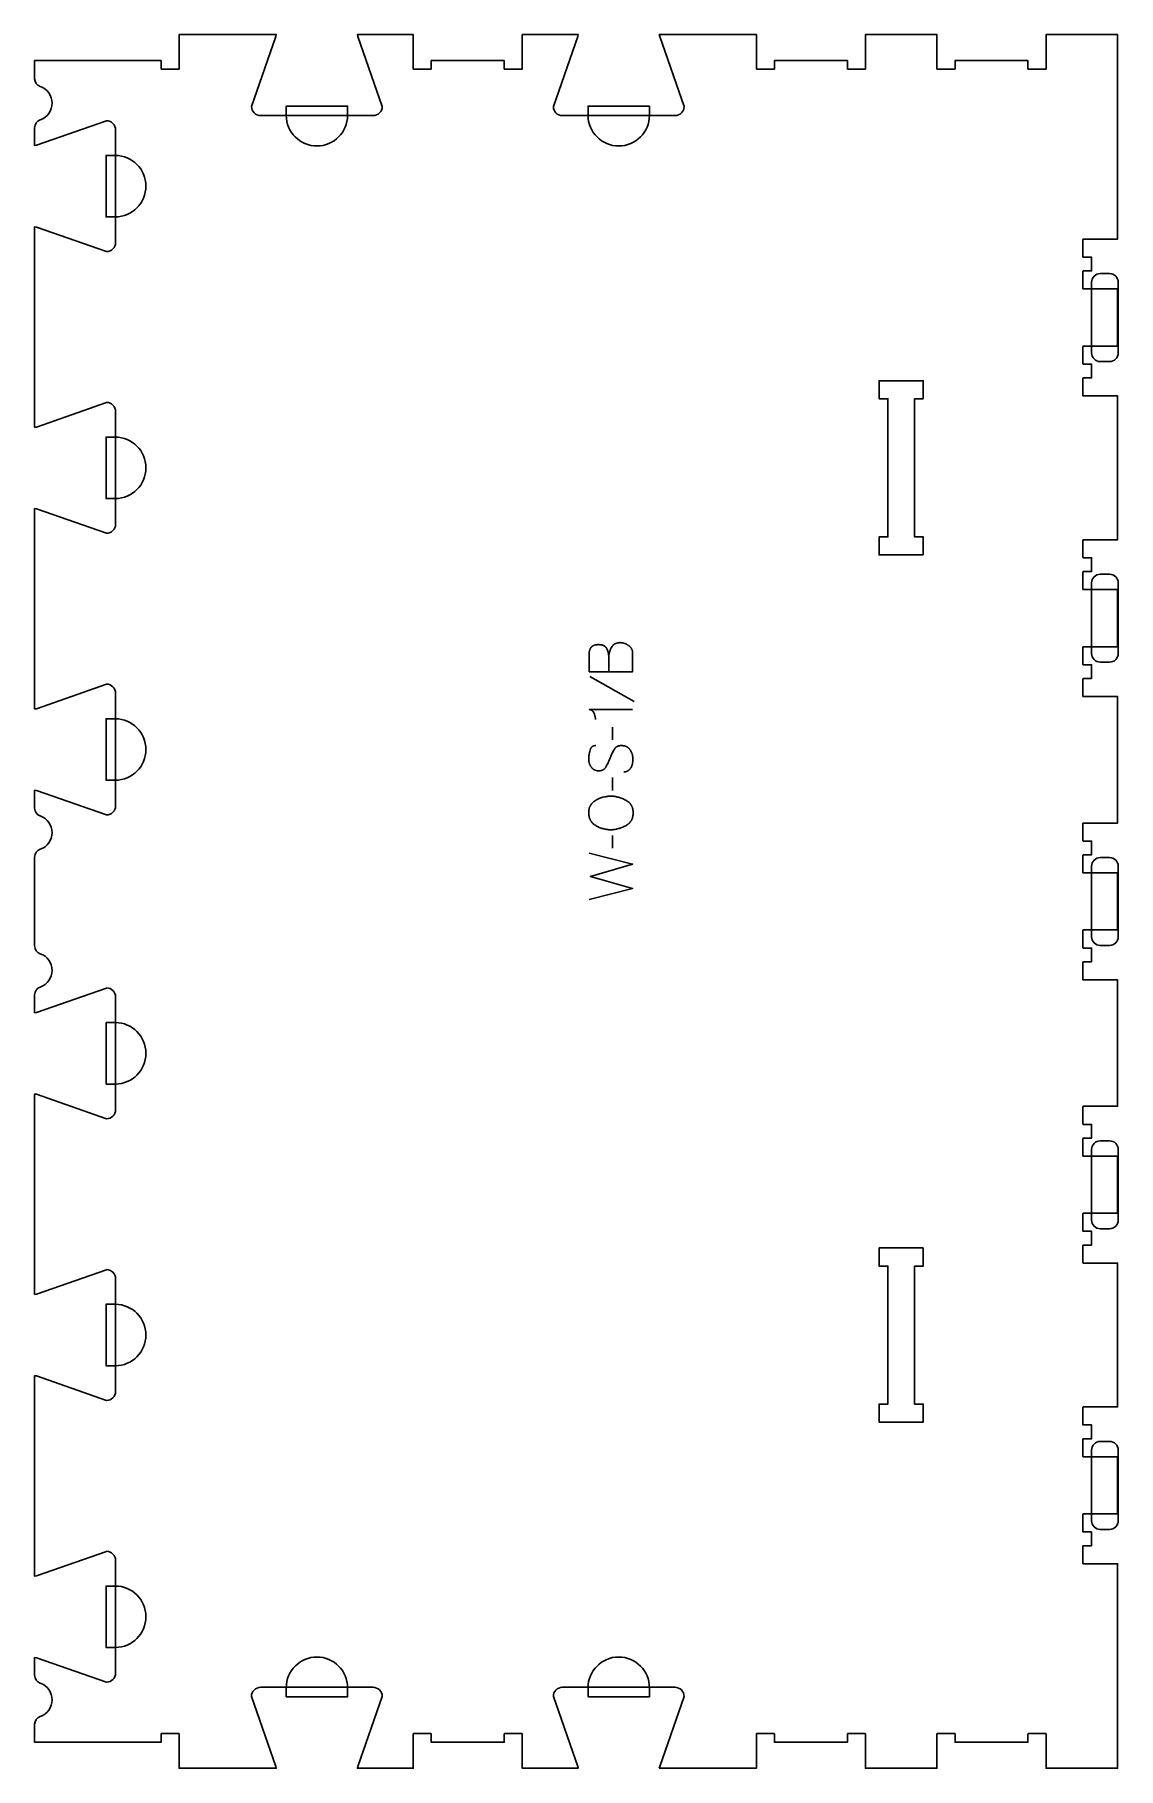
# Model space of a CAD drawing. Extents: x -384 to 366, y -600 to 600.
import ezdxf

# ---------------------------------------------------------------- set-up
doc = ezdxf.new("R2010")
doc.units = 0
for name, color, linetype in [('1_ANYTOOL_1MMDEEP_LABELS_S', 2, 'CONTINUOUS'), ('3_ANYTOOL_CUTTHROUGH_INSID', 4, 'CONTINUOUS'), ('4_ANYTOOL_CUTTHROUGH_OUTSI', 5, 'CONTINUOUS'), ('5_ANYTOOL_HALF_MILL_9MM_IN', 3, 'CONTINUOUS')]:
    doc.layers.add(name, color=color, linetype=linetype)

msp = doc.modelspace()

# ---------------------------------------------------------------- linework, layer by layer
at = {"layer": '1_ANYTOOL_1MMDEEP_LABELS_S'}
for p, q in [((0.5, 155.6), (31.2, 138.4)), ((16.1, 120.7), (16.2, 111.9)), ((16.1, 85.7), (16.2, 76.9)), ((16.1, 45.6), (16.2, 36.9))]:
    msp.add_line(p, q, dxfattribs=at)
for points in [[(0, 159), (30, 159), (30, 168.7), (30.1, 171.2), (30.1, 171.4), (30.1, 171.7), (30.1, 171.9), (30.1, 172.1), (30.1, 172.3), (30, 172.5), (30, 172.7), (30, 173), (29.9, 173.2), (29.9, 173.4), (29.8, 173.6), (29.8, 173.7), (29.7, 173.9), (29.7, 174.1), (29.6, 174.3), (29.5, 174.5), (29.4, 174.7), (29.3, 174.8), (29.2, 175), (29.1, 175.2), (29, 175.4), (28.9, 175.5), (28.8, 175.7), (28.7, 175.8), (28.6, 176), (28.4, 176.1), (28.3, 176.3), (28.1, 176.4), (28, 176.6), (27.8, 176.7), (27.7, 176.8), (27.5, 177), (27.2, 177.2), (27, 177.3), (26.8, 177.4), (26.6, 177.6), (26.5, 177.7), (26.3, 177.8), (26.1, 177.9), (25.9, 178), (25.7, 178.1), (25.6, 178.2), (25.4, 178.2), (25.2, 178.3), (25, 178.4), (24.8, 178.5), (24.6, 178.5), (24.4, 178.6), (24.3, 178.7), (24.1, 178.7), (23.9, 178.8), (23.7, 178.8), (23.5, 178.9), (23.3, 178.9), (23.1, 178.9), (22.9, 179), (22.7, 179), (22.5, 179), (22.3, 179), (22.1, 179), (21.9, 179), (21.7, 179.1), (21.5, 179.1), (21.2, 179.1), (21, 179), (20.7, 179), (20.5, 179), (20.3, 179), (20, 179), (19.8, 178.9), (19.6, 178.9), (19.4, 178.8), (19.2, 178.8), (18.9, 178.7), (18.7, 178.6), (18.5, 178.6), (18.4, 178.5), (18.2, 178.4), (18, 178.3), (17.9, 178.3), (17.8, 178.2), (17.7, 178.2), (17.6, 178.1), (17.5, 178.1), (17.5, 178), (17.4, 178), (17.3, 177.9), (17.2, 177.9), (17.1, 177.8), (17, 177.7), (17, 177.7), (16.9, 177.6), (16.8, 177.6), (16.7, 177.5), (16.7, 177.4), (16.6, 177.3), (16.5, 177.3), (16.5, 177.2), (16.4, 177.1), (16.3, 177.1), (16.2, 177), (16.2, 176.9), (16.1, 176.8), (16, 176.7), (15.9, 176.5), (15.8, 176.3), (15.6, 176.1), (15.4, 175.8), (15.2, 175.4), (15, 175), (14.8, 174.6), (14.7, 174.2), (14.5, 173.8), (14.4, 173.4), (14.2, 173), (14.1, 172.6), (14, 172.2), (13.9, 171.8), (13.8, 171.3), (13.7, 170.9), (13.6, 170.5), (13.6, 170), (13.5, 169.5)], [(13.7, 159), (13.5, 169.5), (13.5, 169.9), (13.5, 170.3), (13.4, 170.7), (13.4, 171.1), (13.3, 171.5), (13.2, 171.9), (13.1, 172.2), (13.1, 172.6), (12.9, 172.9), (12.8, 173.3), (12.7, 173.6), (12.6, 174), (12.5, 174.3), (12.3, 174.6), (12.2, 174.9), (12, 175.2), (12, 175.3), (11.9, 175.4), (11.9, 175.5), (11.8, 175.5), (11.8, 175.6), (11.7, 175.7), (11.7, 175.8), (11.6, 175.8), (11.6, 175.9), (11.5, 176), (11.4, 176), (11.4, 176.1), (11.3, 176.2), (11.3, 176.2), (11.2, 176.3), (11.1, 176.3), (11.1, 176.4), (11, 176.5), (10.9, 176.5), (10.9, 176.6), (10.8, 176.6), (10.7, 176.7), (10.7, 176.7), (10.6, 176.8), (10.5, 176.8), (10.4, 176.9), (10.3, 176.9), (10.3, 177), (10.2, 177), (10.1, 177.1), (10, 177.1), (9.9, 177.1), (9.8, 177.2), (9.8, 177.2), (9.6, 177.3), (9.4, 177.4), (9.2, 177.4), (9, 177.5), (8.8, 177.5), (8.6, 177.6), (8.4, 177.6), (8.2, 177.7), (7.9, 177.7), (7.7, 177.7), (7.5, 177.7), (7.2, 177.7), (7, 177.8), (6.7, 177.8), (6.5, 177.8), (6.1, 177.8), (5.9, 177.8), (5.7, 177.7), (5.5, 177.7), (5.3, 177.7), (5.1, 177.7), (5, 177.7), (4.8, 177.6), (4.6, 177.6), (4.4, 177.6), (4.3, 177.5), (4.1, 177.5), (3.9, 177.5), (3.8, 177.4), (3.6, 177.4), (3.5, 177.3), (3.3, 177.2), (3.2, 177.2), (3.1, 177.1), (2.9, 177.1), (2.8, 177), (2.7, 176.9), (2.5, 176.8), (2.4, 176.8), (2.3, 176.7), (2.2, 176.6), (2, 176.5), (1.9, 176.4), (1.8, 176.3), (1.7, 176.2), (1.6, 176.1), (1.5, 176), (1.4, 175.9), (1.3, 175.8), (1.2, 175.7), (1.2, 175.5), (1.1, 175.4), (1, 175.3), (0.9, 175.2), (0.8, 175), (0.8, 174.9), (0.7, 174.8), (0.6, 174.6), (0.6, 174.5), (0.5, 174.3), (0.5, 174.2), (0.4, 174), (0.4, 173.9), (0.3, 173.7), (0.3, 173.5), (0.2, 173.4), (0.2, 173.2), (0.2, 173), (0.1, 172.8), (0.1, 172.7), (0.1, 172.5), (0.1, 172.3), (0, 172.1), (0, 171.9), (0, 171.5), (0, 171.1), (0, 159)], [(30, 132.9), (0, 132.9), (0.1, 132.8), (0.3, 132.8), (0.4, 132.8), (0.5, 132.8), (0.7, 132.7), (0.8, 132.7), (1, 132.6), (1.1, 132.6), (1.2, 132.5), (1.3, 132.5), (1.4, 132.4), (1.5, 132.4), (1.5, 132.4), (1.6, 132.3), (1.6, 132.3), (1.7, 132.3), (1.8, 132.2), (1.8, 132.2), (1.9, 132.2), (1.9, 132.1), (2, 132.1), (2, 132.1), (2.1, 132), (2.1, 132), (2.2, 131.9), (2.2, 131.9), (2.3, 131.8), (2.3, 131.8), (2.4, 131.7), (2.4, 131.7), (2.5, 131.6), (2.6, 131.5), (2.7, 131.4), (2.8, 131.3), (2.9, 131.2), (3, 131), (3, 130.9), (3.1, 130.8), (3.2, 130.7), (3.3, 130.5), (3.3, 130.4), (3.4, 130.2), (3.5, 130), (3.6, 129.7), (3.7, 129.4), (3.8, 129.1), (3.9, 128.8), (4, 128.5), (4, 128.3), (4.1, 128), (4.1, 127.7), (4.2, 127.5), (4.2, 127.2), (4.3, 126.9), (4.3, 126.7), (4.3, 126.4), (4.3, 126.1), (4.3, 125.9)], [(4.6, 107.9), (4.4, 107.9), (4.3, 107.9), (4.2, 107.9), (4.1, 107.9), (4, 107.9), (3.9, 107.9), (3.9, 107.9), (3.8, 107.8), (3.7, 107.8), (3.6, 107.8), (3.5, 107.8), (3.4, 107.8), (3.4, 107.8), (3.3, 107.7), (3.2, 107.7), (3.1, 107.7), (3, 107.7), (3, 107.6), (2.9, 107.6), (2.8, 107.6), (2.7, 107.5), (2.7, 107.5), (2.6, 107.5), (2.5, 107.4), (2.5, 107.4), (2.4, 107.3), (2.3, 107.3), (2.3, 107.2), (2.2, 107.2), (2.1, 107.1), (2.1, 107.1), (2, 107), (1.9, 107), (1.9, 106.9), (1.8, 106.9), (1.8, 106.8), (1.7, 106.8), (1.7, 106.7), (1.6, 106.6), (1.5, 106.6), (1.5, 106.5), (1.4, 106.4), (1.4, 106.4), (1.3, 106.3), (1.3, 106.2), (1.2, 106.1), (1.2, 106.1), (1.2, 106), (1.1, 105.9), (1.1, 105.8), (1, 105.7), (0.9, 105.6), (0.9, 105.4), (0.8, 105.2), (0.7, 105), (0.7, 104.8), (0.6, 104.6), (0.4, 103.8), (0.2, 103), (0, 102.2), (-0.1, 101.5), (-0.2, 101.1), (-0.2, 100.7), (-0.3, 100.3), (-0.3, 100), (-0.3, 99.6), (-0.3, 99.2), (-0.3, 98.9), (-0.3, 98.5), (-0.3, 98.3), (-0.3, 98.1), (-0.3, 97.9), (-0.3, 97.8), (-0.3, 97.6), (-0.3, 97.4), (-0.3, 97.2), (-0.2, 97), (-0.2, 96.8), (-0.2, 96.6), (-0.1, 96.5), (-0.1, 96.3), (0, 96.1), (0, 95.9), (0.1, 95.7), (0.1, 95.6), (0.2, 95.4), (0.2, 95.2), (0.3, 95), (0.4, 94.9), (0.5, 94.7), (0.5, 94.5), (0.6, 94.4), (0.7, 94.2), (0.8, 94), (0.9, 93.9), (1, 93.7), (1.1, 93.5), (1.2, 93.4), (1.3, 93.2), (1.4, 93.1), (1.5, 92.9), (1.6, 92.8), (1.7, 92.6), (1.9, 92.5), (2, 92.3), (2.1, 92.2), (2.2, 92.1), (2.4, 91.9), (2.5, 91.8), (2.6, 91.7), (2.8, 91.6), (2.9, 91.5), (3.1, 91.4), (3.2, 91.3), (3.4, 91.2), (3.5, 91.1), (3.7, 91.1), (3.9, 91), (4, 90.9), (4.2, 90.8), (4.4, 90.8), (4.5, 90.7), (4.7, 90.7), (4.9, 90.6), (5.1, 90.6), (5.3, 90.5), (5.5, 90.5), (5.7, 90.5), (5.9, 90.5), (6.1, 90.5), (6.3, 90.4), (6.5, 90.4), (6.7, 90.4), (6.9, 90.4), (7.1, 90.4), (7.3, 90.5), (7.5, 90.5), (7.7, 90.5), (7.9, 90.5), (8.1, 90.6), (8.3, 90.6), (8.5, 90.7), (8.7, 90.7), (8.8, 90.8), (9, 90.8), (9.1, 90.9), (9.2, 90.9), (9.3, 90.9), (9.4, 91), (9.4, 91), (9.5, 91.1), (9.6, 91.1), (9.7, 91.1), (9.8, 91.2), (9.8, 91.2), (9.9, 91.3), (10, 91.3), (10.1, 91.4), (10.1, 91.4), (10.2, 91.5), (10.3, 91.5), (10.4, 91.6), (10.4, 91.6), (10.5, 91.7), (10.6, 91.8), (10.6, 91.8), (10.7, 91.9), (10.8, 92), (10.8, 92), (11, 92.2), (11.1, 92.3), (11.2, 92.4), (11.3, 92.6), (11.4, 92.8), (11.5, 92.9), (11.6, 93.1), (11.7, 93.3), (12.1, 94), (12.5, 94.7), (12.9, 95.5), (13.2, 96.2), (13.6, 97), (13.9, 97.8), (14.3, 98.6), (14.6, 99.4), (14.9, 100.3), (15.2, 101.1), (15.5, 101.8), (15.9, 102.6), (16.3, 103.4), (16.7, 104.1), (17.1, 104.8), (17.5, 105.5), (17.6, 105.6), (17.7, 105.8), (17.8, 106), (17.9, 106), (17.9, 106.1), (18, 106.2), (18.1, 106.2), (18.1, 106.3), (18.2, 106.4), (18.3, 106.4), (18.3, 106.5), (18.4, 106.6), (18.5, 106.6), (18.5, 106.7), (18.6, 106.8), (18.7, 106.8), (18.8, 106.9), (18.8, 106.9), (18.9, 107), (19, 107), (19.1, 107.1), (19.1, 107.1), (19.2, 107.2), (19.3, 107.2), (19.4, 107.3), (19.5, 107.3), (19.5, 107.3), (19.6, 107.4), (19.7, 107.4), (19.8, 107.5), (19.9, 107.5), (20, 107.5), (20.1, 107.6), (20.1, 107.6), (20.2, 107.6), (20.3, 107.6), (20.4, 107.7), (20.6, 107.7), (20.8, 107.8), (21, 107.8), (21.2, 107.8), (21.4, 107.9), (21.6, 107.9), (21.8, 107.9), (22, 107.9), (22.2, 107.9), (22.5, 107.9), (22.7, 107.9), (22.9, 107.9), (23.2, 107.9), (23.4, 107.8), (23.6, 107.8), (23.8, 107.8), (24, 107.7), (24.3, 107.7), (24.5, 107.6), (24.7, 107.6), (24.9, 107.5), (25.1, 107.4), (25.3, 107.4), (25.5, 107.3), (25.6, 107.2), (25.8, 107.1), (26, 107), (26.2, 106.9), (26.4, 106.8), (26.5, 106.7), (26.7, 106.6), (26.9, 106.5), (27, 106.4), (27.2, 106.2), (27.3, 106.1), (27.5, 106), (27.6, 105.8), (27.7, 105.7), (27.9, 105.5), (28, 105.4), (28.1, 105.2), (28.3, 105), (28.4, 104.9), (28.5, 104.7), (28.7, 104.3), (28.9, 104), (29.1, 103.6), (29.3, 103.2), (29.5, 102.9), (29.6, 102.5), (29.7, 102.1), (29.8, 101.9), (29.9, 101.7), (29.9, 101.5), (30, 101.3), (30, 101.1), (30.1, 100.9), (30.1, 100.7), (30.1, 100.5), (30.2, 100.1), (30.3, 99.7), (30.3, 99.3), (30.3, 98.9), (30.3, 98.5), (30.3, 98.1), (30.3, 97.7), (30.3, 97.3), (30.3, 96.9), (30.2, 96.5), (30.1, 96.1), (30.1, 95.7), (30, 95.3), (29.9, 94.9), (29.8, 94.6), (29.6, 94.2), (29.5, 93.8), (29.3, 93.5), (29.2, 93.1), (29, 92.8), (28.8, 92.4), (28.7, 92.3), (28.6, 92.1), (28.5, 92), (28.4, 91.8), (28.3, 91.7), (28.2, 91.5), (28, 91.4), (27.9, 91.2), (27.8, 91.1), (27.7, 91), (27.5, 90.9), (27.4, 90.8), (27.3, 90.7), (27.3, 90.7), (27.2, 90.6), (27.1, 90.6), (27.1, 90.5), (27, 90.5), (26.9, 90.4), (26.8, 90.4), (26.8, 90.3), (26.7, 90.3), (26.6, 90.3), (26.5, 90.2), (26.5, 90.2), (26.4, 90.2), (26.3, 90.1), (26.2, 90.1), (26.2, 90.1), (26.1, 90), (26, 90), (25.9, 90), (25.7, 89.9), (25.6, 89.9), (25.4, 89.8), (25.2, 89.8), (25.1, 89.8), (24.9, 89.7), (24.7, 89.7), (24.5, 89.7), (24.3, 89.7), (24.1, 89.7)], [(0, 1.3), (30, 9), (0.9, 17.4), (30, 25.9), (0, 33.4)]]:
    msp.add_lwpolyline(points, dxfattribs=at)
msp.add_lwpolyline([(-0.3, 61.7), (-0.3, 62.1), (-0.3, 62.5), (-0.3, 62.8), (-0.3, 63), (-0.2, 63.2), (-0.2, 63.3), (-0.2, 63.5), (-0.2, 63.7), (-0.1, 63.8), (-0.1, 64), (-0.1, 64.2), (0, 64.3), (0, 64.5), (0.1, 64.6), (0.1, 64.8), (0.2, 65), (0.2, 65.1), (0.3, 65.3), (0.4, 65.4), (0.4, 65.6), (0.5, 65.7), (0.6, 65.9), (0.6, 66), (0.7, 66.1), (0.8, 66.3), (0.9, 66.4), (1, 66.5), (1.1, 66.7), (1.3, 67.1), (1.5, 67.3), (1.7, 67.6), (1.9, 67.8), (2.1, 68.1), (2.4, 68.3), (2.6, 68.5), (2.8, 68.7), (3.1, 68.9), (3.3, 69.1), (3.5, 69.3), (3.8, 69.5), (4.1, 69.7), (4.3, 69.9), (4.6, 70.1), (5.2, 70.4), (5.5, 70.6), (5.8, 70.7), (6.1, 70.9), (6.4, 71), (6.7, 71.2), (7, 71.3), (7.3, 71.4), (7.6, 71.5), (7.9, 71.7), (8.2, 71.8), (8.6, 71.9), (8.9, 72), (9.2, 72.1), (9.6, 72.1), (10.6, 72.4), (11.3, 72.5), (11.9, 72.6), (12.6, 72.7), (13.2, 72.8), (13.9, 72.8), (14.5, 72.8), (15.2, 72.9), (15.8, 72.8), (16.4, 72.8), (17.1, 72.8), (17.7, 72.7), (18.4, 72.6), (19, 72.5), (19.6, 72.3), (20.3, 72.2), (20.9, 72), (21.5, 71.8), (22.2, 71.5), (22.8, 71.3), (23.5, 71), (24.1, 70.7), (24.7, 70.4), (25.4, 70.1), (25.7, 69.9), (26, 69.7), (26.3, 69.5), (26.6, 69.3), (26.8, 69.1), (27.1, 68.9), (27.4, 68.7), (27.6, 68.5), (27.7, 68.4), (27.8, 68.3), (28, 68.2), (28.1, 68), (28.2, 67.9), (28.3, 67.8), (28.4, 67.7), (28.5, 67.6), (28.6, 67.4), (28.7, 67.3), (28.8, 67.2), (28.9, 67.1), (28.9, 66.9), (29, 66.8), (29.1, 66.7), (29.2, 66.5), (29.3, 66.4), (29.4, 66.2), (29.4, 66.1), (29.5, 66), (29.6, 65.8), (29.6, 65.7), (29.7, 65.5), (29.8, 65.4), (29.8, 65.2), (29.9, 65.1), (29.9, 64.9), (30, 64.8), (30.1, 64.5), (30.2, 64.1), (30.2, 63.8), (30.3, 63.5), (30.3, 63.2), (30.4, 62.8), (30.4, 62.5), (30.5, 62.1), (30.5, 61.7), (30.5, 61.4), (30.5, 61), (30.5, 60.6), (30.4, 60.2), (30.4, 59.9), (30.3, 59.5), (30.3, 59.2), (30.2, 58.8), (30.1, 58.5), (30.1, 58.2), (30, 57.8), (29.9, 57.7), (29.9, 57.5), (29.8, 57.4), (29.7, 57.2), (29.7, 57.1), (29.6, 56.9), (29.5, 56.8), (29.5, 56.6), (29.4, 56.5), (29.3, 56.3), (29.3, 56.2), (29.2, 56), (29.1, 55.9), (29, 55.8), (28.9, 55.6), (28.8, 55.5), (28.7, 55.4), (28.6, 55.2), (28.5, 55.1), (28.4, 55), (28.3, 54.9), (28.2, 54.7), (28.1, 54.6), (28, 54.5), (27.9, 54.4), (27.8, 54.2), (27.7, 54.1), (27.6, 54), (27.4, 53.9), (27.3, 53.8), (27, 53.6), (26.8, 53.4), (26.5, 53.2), (26.2, 53), (25.9, 52.8), (25.6, 52.6), (25.3, 52.4), (24.6, 52.1), (24, 51.8), (23.3, 51.5), (22.7, 51.2), (22, 51), (21.4, 50.7), (20.7, 50.5), (20.1, 50.4), (19.4, 50.2), (18.8, 50.1), (18.1, 49.9), (17.5, 49.8), (16.8, 49.8), (16.2, 49.7), (15.5, 49.7), (14.9, 49.7), (14.2, 49.7), (13.5, 49.7), (12.8, 49.8), (12.1, 49.9), (11.5, 50), (10.8, 50.1), (10.1, 50.2), (9.5, 50.4), (8.8, 50.6), (8.2, 50.8), (7.6, 51), (6.9, 51.3), (6.3, 51.6), (5.7, 51.9), (5.1, 52.2), (4.5, 52.5), (4.2, 52.7), (3.9, 52.9), (3.6, 53.1), (3.4, 53.3), (3.1, 53.5), (2.9, 53.8), (2.6, 54), (2.4, 54.2), (2.3, 54.3), (2.2, 54.4), (2.1, 54.6), (1.9, 54.7), (1.8, 54.8), (1.7, 54.9), (1.6, 55.1), (1.5, 55.2), (1.5, 55.3), (1.4, 55.5), (1.3, 55.6), (1.2, 55.7), (1.1, 55.9), (1, 56), (0.9, 56.2), (0.9, 56.3), (0.8, 56.4), (0.7, 56.6), (0.6, 56.9), (0.5, 57.2), (0.3, 57.5), (0.2, 57.8), (0.1, 58.1), (0, 58.5), (0, 58.8), (-0.1, 59.1), (-0.2, 59.5), (-0.2, 59.8), (-0.3, 60.2), (-0.3, 60.6), (-0.3, 60.9), (-0.3, 61.3)], close=True, dxfattribs=at)
at = {"layer": '3_ANYTOOL_CUTTHROUGH_INSID'}
for points in [[(231.2, 239.8), (231.2, 252.3), (225.2, 252.3), (225.2, 347.8), (231.2, 347.8), (231.2, 360.3), (200.7, 360.3), (200.7, 347.8), (206.7, 347.8), (206.7, 252.3), (200.7, 252.3), (200.7, 239.8)], [(231.2, -239.7), (200.7, -239.7), (200.7, -252.2), (206.7, -252.2), (206.7, -347.7), (200.7, -347.7), (200.7, -360.2), (231.2, -360.2), (231.2, -347.7), (225.2, -347.7), (225.2, -252.2), (231.2, -252.2)]]:
    msp.add_lwpolyline(points, close=True, dxfattribs=at)
at = {"layer": '4_ANYTOOL_CUTTHROUGH_OUTSI'}
msp.add_lwpolyline([(48.5, -599.7), (48.8, -598.4), (65.7, -550.1), (65.7, -550, 0.414214), (59.4, -543.7), (-18.6, -543.7, 0.414214), (-24.8, -550), (-24.8, -550.1), (-7.9, -598.4), (-7.7, -599.7), (-46.3, -599.7), (-46.3, -576, 0.414214), (-46.5, -575.7), (-58.5, -575.7, 0.414214), (-58.8, -576), (-58.8, -581.7), (-109.3, -581.7), (-109.3, -576, 0.414214), (-109.5, -575.7), (-121.5, -575.7, 0.414214), (-121.8, -576), (-121.8, -599.7), (-160.4, -599.7), (-160.1, -598.4), (-143.2, -550.1), (-143.2, -550, 0.414214), (-149.5, -543.7), (-227.5, -543.7, 0.414214), (-233.7, -550), (-233.7, -550.1), (-216.8, -598.4), (-216.6, -599.7), (-283.8, -599.7), (-283.8, -576, 0.414214), (-284, -575.7), (-296, -575.7, 0.414214), (-296.3, -576), (-296.3, -581.7), (-383.8, -581.7), (-383.8, -569.3, -0.317837), (-379.9, -563.9, 0.707107), (-379.9, -540.8, -0.317837), (-383.8, -535.4), (-383.8, -523), (-382.4, -523.2), (-334.1, -540.1), (-334, -540.1, 0.414214), (-327.8, -533.9), (-327.8, -455.9, 0.414214), (-334, -449.6), (-334.1, -449.7), (-382.4, -466.6), (-383.8, -466.8), (-383.8, -328.1), (-382.4, -328.3), (-334.1, -345.2), (-334, -345.2, 0.414214), (-327.8, -339), (-327.8, -261, 0.414214), (-334, -254.7), (-334.1, -254.8), (-382.4, -271.7), (-383.8, -271.9), (-383.8, -133.2), (-382.4, -133.4), (-334.1, -150.3), (-334, -150.3, 0.414214), (-327.8, -144.1), (-327.8, -66.1, 0.414214), (-334, -59.8), (-334.1, -59.9), (-382.4, -76.8), (-383.8, -77), (-383.8, -64.6, -0.317837), (-379.9, -59.2, 0.707107), (-379.9, -36.1, -0.317837), (-383.8, -30.7), (-383.8, 30.7, -0.317837), (-379.9, 36.1, 0.707107), (-379.9, 59.2, -0.317837), (-383.8, 64.6), (-383.8, 77), (-382.4, 76.8), (-334.1, 59.9), (-334, 59.9, 0.414214), (-327.8, 66.1), (-327.8, 144.1, 0.414214), (-334, 150.4), (-334.1, 150.3), (-382.4, 133.4), (-383.8, 133.2), (-383.8, 271.9), (-382.4, 271.7), (-334.1, 254.8), (-334, 254.8, 0.414214), (-327.8, 261), (-327.8, 339, 0.414214), (-334, 345.3), (-334.1, 345.2), (-382.4, 328.3), (-383.8, 328.1), (-383.8, 466.8), (-382.4, 466.6), (-334.1, 449.7), (-334, 449.7, 0.414214), (-327.8, 455.9), (-327.8, 533.9, 0.414214), (-334, 540.2), (-334.1, 540.1), (-382.4, 523.2), (-383.8, 523), (-383.8, 535.4, -0.317837), (-379.9, 540.8, 0.707107), (-379.9, 563.9, -0.317837), (-383.8, 569.3), (-383.8, 581.8), (-296.3, 581.8), (-296.3, 576, 0.414214), (-296, 575.8), (-284, 575.8, 0.414214), (-283.8, 576), (-283.8, 599.8), (-216.6, 599.8), (-216.8, 598.4), (-233.7, 550.1), (-233.7, 550, 0.414214), (-227.5, 543.8), (-149.5, 543.8, 0.414214), (-143.2, 550), (-143.2, 550.1), (-160.1, 598.4), (-160.4, 599.8), (-121.8, 599.8), (-121.8, 576, 0.414214), (-121.5, 575.8), (-109.5, 575.8, 0.414214), (-109.3, 576), (-109.3, 581.8), (-58.8, 581.8), (-58.8, 576, 0.414214), (-58.5, 575.8), (-46.5, 575.8, 0.414214), (-46.3, 576), (-46.3, 599.8), (-7.7, 599.8), (-7.9, 598.4), (-24.8, 550.1), (-24.8, 550, 0.414214), (-18.6, 543.8), (59.4, 543.8, 0.414214), (65.7, 550), (65.7, 550.1), (48.8, 598.4), (48.5, 599.8), (115.7, 599.8), (115.7, 576, 0.414214), (116, 575.8), (128, 575.8, 0.414214), (128.2, 576), (128.2, 581.8), (178.7, 581.8), (178.7, 576, 0.414214), (179, 575.8), (191, 575.8, 0.414214), (191.2, 576), (191.2, 599.8), (240.7, 599.8), (240.7, 576, 0.414214), (241, 575.8), (253, 575.8, 0.414214), (253.2, 576), (253.2, 581.8), (303.7, 581.8), (303.7, 576, 0.414214), (304, 575.8), (316, 575.8, 0.414214), (316.2, 576), (316.2, 599.8), (365.7, 599.8), (365.7, 458.3), (342, 458.3, 0.414214), (341.7, 458), (341.7, 446, 0.414214), (342, 445.8), (347.7, 445.8), (347.7, 436.3), (342, 436.3, 0.414214), (341.7, 436), (341.7, 424, 0.414214), (342, 423.8), (365.7, 423.8), (365.7, 384.3), (342, 384.3, 0.414214), (341.7, 384), (341.7, 372, 0.414214), (342, 371.8), (347.7, 371.8), (347.7, 362.3), (342, 362.3, 0.414214), (341.7, 362), (341.7, 350, 0.414214), (342, 349.8), (365.7, 349.8), (365.7, 250.3), (342, 250.3, 0.414214), (341.7, 250), (341.7, 238, 0.414214), (342, 237.8), (347.7, 237.8), (347.7, 228.3), (342, 228.3, 0.414214), (341.7, 228), (341.7, 216, 0.414214), (342, 215.8), (365.7, 215.8), (365.7, 176.3), (342, 176.3, 0.414214), (341.7, 176), (341.7, 164, 0.414214), (342, 163.8), (347.7, 163.8), (347.7, 154.3), (342, 154.3, 0.414214), (341.7, 154), (341.7, 142, 0.414214), (342, 141.8), (365.7, 141.8), (365.7, 54.2), (342, 54.2, 0.414214), (341.7, 54), (341.7, 42, 0.414214), (342, 41.8), (347.7, 41.8), (347.7, 32.3), (342, 32.3, 0.414214), (341.7, 32), (341.7, 20, 0.414214), (342, 19.8), (365.7, 19.8), (365.7, -19.7), (342, -19.7, 0.414214), (341.7, -20), (341.7, -32, 0.414214), (342, -32.2), (347.7, -32.2), (347.7, -41.7), (342, -41.7, 0.414214), (341.7, -42), (341.7, -54, 0.414214), (342, -54.2), (365.7, -54.2), (365.7, -141.7), (342, -141.7, 0.414214), (341.7, -142), (341.7, -154, 0.414214), (342, -154.2), (347.7, -154.2), (347.7, -163.7), (342, -163.7, 0.414214), (341.7, -164), (341.7, -176, 0.414214), (342, -176.2), (365.7, -176.2), (365.7, -215.7), (342, -215.7, 0.414214), (341.7, -216), (341.7, -228, 0.414214), (342, -228.2), (347.7, -228.2), (347.7, -237.7), (342, -237.7, 0.414214), (341.7, -238), (341.7, -250, 0.414214), (342, -250.2), (365.7, -250.2), (365.7, -349.7), (342, -349.7, 0.414214), (341.7, -350), (341.7, -362, 0.414214), (342, -362.2), (347.7, -362.2), (347.7, -371.7), (342, -371.7, 0.414214), (341.7, -372), (341.7, -384, 0.414214), (342, -384.2), (365.7, -384.2), (365.7, -423.7), (342, -423.7, 0.414214), (341.7, -424), (341.7, -436, 0.414214), (342, -436.2), (347.7, -436.2), (347.7, -445.7), (342, -445.7, 0.414214), (341.7, -446), (341.7, -458, 0.414214), (342, -458.2), (365.7, -458.2), (365.7, -599.7), (316.2, -599.7), (316.2, -576, 0.414214), (316, -575.7), (304, -575.7, 0.414214), (303.7, -576), (303.7, -581.7), (253.2, -581.7), (253.2, -576, 0.414214), (253, -575.7), (241, -575.7, 0.414214), (240.7, -576), (240.7, -599.7), (191.2, -599.7), (191.2, -576, 0.414214), (191, -575.7), (179, -575.7, 0.414214), (178.7, -576), (178.7, -581.7), (128.2, -581.7), (128.2, -576, 0.414214), (128, -575.7), (116, -575.7, 0.414214), (115.7, -576), (115.7, -599.7)], format="xyb", close=True, dxfattribs=at)
at = {"layer": '5_ANYTOOL_HALF_MILL_9MM_IN'}
for points in [[(-209.7, 544, 1), (-167.2, 544), (-167.2, 550.3), (-209.7, 550.3)], [(-0.8, 544, 1), (41.7, 544), (41.7, 550.3), (-0.8, 550.3)], [(-328, 516.2, -1), (-328, 473.7), (-334.3, 473.7), (-334.3, 516.2)], [(353.7, 434.4, 0.414214), (347.7, 428.4), (347.7, 379.6, 0.414214), (353.7, 373.6), (360.2, 373.6, 0.414214), (366.2, 379.6), (366.2, 428.4, 0.414214), (360.2, 434.4)], [(-328, 321.3, -1), (-328, 278.8), (-334.3, 278.8), (-334.3, 321.3)], [(353.7, 226.4, 0.414214), (347.7, 220.4), (347.7, 171.6, 0.414214), (353.7, 165.6), (360.2, 165.6, 0.414214), (366.2, 171.6), (366.2, 220.4, 0.414214), (360.2, 226.4)], [(-328, 126.4, -1), (-328, 83.9), (-334.3, 83.9), (-334.3, 126.4)], [(353.7, 30.4, 0.414214), (347.7, 24.4), (347.7, -24.4, 0.414214), (353.7, -30.4), (360.2, -30.4, 0.414214), (366.2, -24.4), (366.2, 24.4, 0.414214), (360.2, 30.4)], [(-328, -83.8, -1), (-328, -126.3), (-334.3, -126.3), (-334.3, -83.8)], [(353.7, -165.6, 0.414214), (347.7, -171.6), (347.7, -220.4, 0.414214), (353.7, -226.4), (360.2, -226.4, 0.414214), (366.2, -220.4), (366.2, -171.6, 0.414214), (360.2, -165.6)], [(-328, -278.7, -1), (-328, -321.2), (-334.3, -321.2), (-334.3, -278.7)], [(353.7, -373.6, 0.414214), (347.7, -379.6), (347.7, -428.4, 0.414214), (353.7, -434.4), (360.2, -434.4, 0.414214), (366.2, -428.4), (366.2, -379.6, 0.414214), (360.2, -373.6)], [(-328, -473.6, -1), (-328, -516.1), (-334.3, -516.1), (-334.3, -473.6)], [(-167.2, -544, 1), (-209.7, -544), (-209.7, -550.2), (-167.2, -550.2)], [(41.7, -544, 1), (-0.8, -544), (-0.8, -550.2), (41.7, -550.2)]]:
    msp.add_lwpolyline(points, format="xyb", close=True, dxfattribs=at)

doc.saveas('drawing.dxf')
